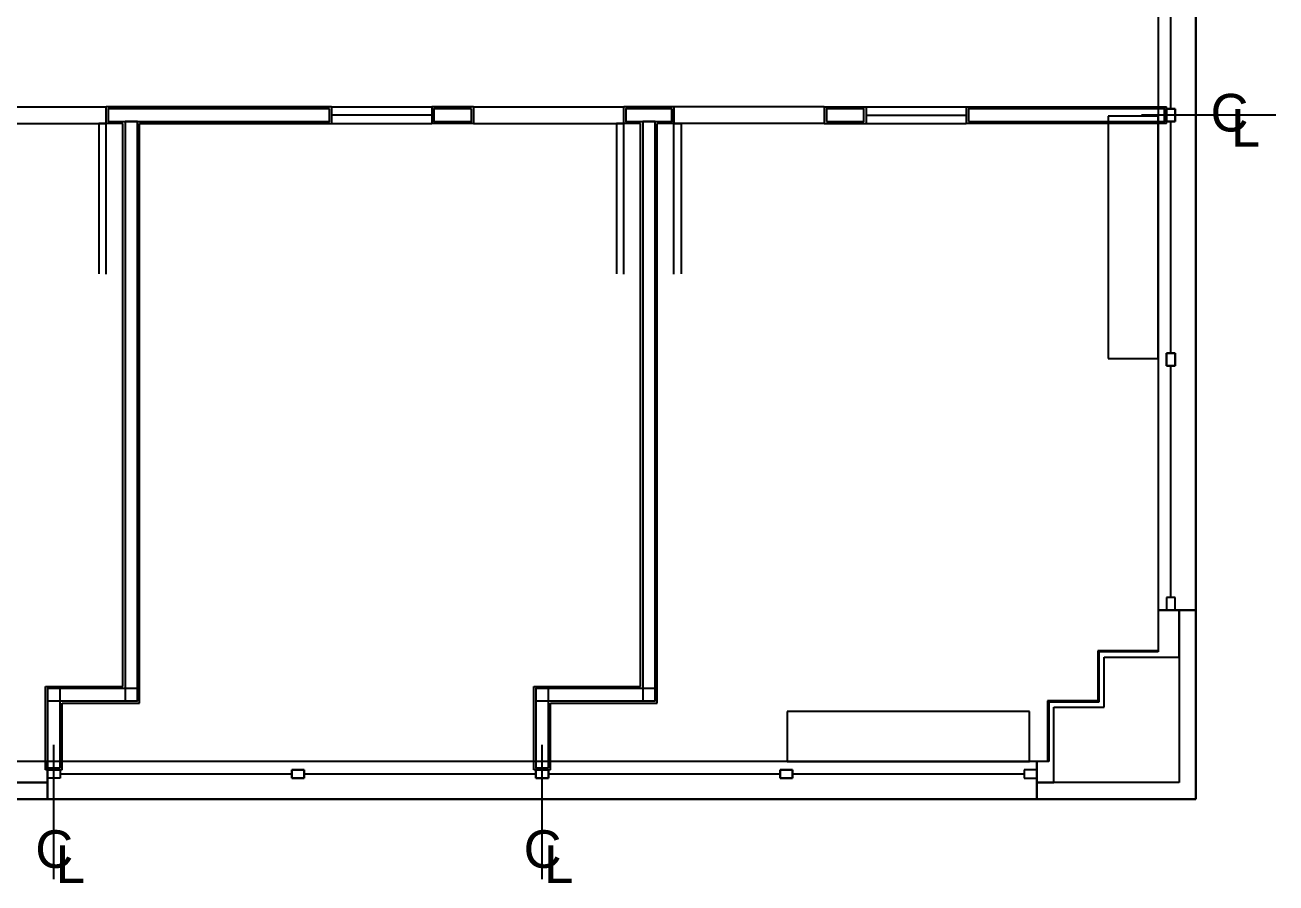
# Model space of a CAD drawing. Extents: x -170 to 1783, y -20 to 1205.
# Drawn here: x 1219.6 to 1519.2, y -20.1 to 185.3 of the extents above; entities that cross this region are included whole.
import ezdxf

# ---------------------------------------------------------------- set-up
doc = ezdxf.new("R2010")
doc.units = 0
doc.header["$LTSCALE"] = 96
doc.header["$MEASUREMENT"] = 0
for name, color, linetype in [('_DIM_A', 7, 'Continuous'), ('A-E-COLM_A', 7, 'Continuous'), ('A-GLAZ_A', 7, 'Continuous'), ('A-WALL-BLOW_A', 7, 'Continuous'), ('A-WALL-EXIST_A', 7, 'Continuous'), ('A-WALL-EXT_A', 7, 'Continuous'), ('I-E-WALL_A', 7, 'Continuous'), ('I-MECH_A', 7, 'Continuous'), ('I-N-CEIL-GRID_A', 7, 'Continuous'), ('I-N-DOOR_A', 7, 'Continuous'), ('I-N-FILL-TNT_A', 7, 'Continuous'), ('I-N-GLAZ_A', 7, 'Continuous'), ('I-N-WALL_A', 7, 'Continuous'), ('X-BASE-04-EXISTING_A', 7, 'Continuous')]:
    doc.layers.add(name, color=color, linetype=linetype)
doc.styles.add('ARIAL', font='arial.ttf')

# ---------------------------------------------------------------- blocks, each defined once
blk = doc.blocks.new('-DR90')
at = {"color": 7, "linetype": 'Continuous'}
for p, q in [((0, 1), (0, 0)), ((0.0486, 0), (0.0486, 0.9988)), ((0, 0), (0.0486, 0))]:
    blk.add_line(p, q, dxfattribs=at)
blk = doc.blocks.new('ORNER')
at = {"color": 7, "linetype": 'Continuous'}
for p, q in [((0, 0), (30, 0)), ((0, -30), (0, 0)), ((0, 0), (0, 0)), ((30, 0), (30, -18)), ((30, -18), (18, -18)), ((18, -18), (18, -30)), ((18, -30), (0, -30))]:
    blk.add_line(p, q, dxfattribs=at)

msp = doc.modelspace()

# ---------------------------------------------------------------- linework, layer by layer
at = {"layer": '_DIM_A', "color": 212, "linetype": 'Continuous'}
for p, q in [((1519.17976, 163.6875), (1487, 163.6875)), ((1226.5, -19.17976), (1226.5, 13)), ((1343.4375, -19.17976), (1343.4375, 13))]:
    msp.add_line(p, q, dxfattribs=at)
at = {"layer": 'A-E-COLM_A', "color": 7, "linetype": 'Continuous'}
for p, q in [((1476.5, 35.5), (1476.5, 23.5)), ((1491, 35.5), (1476.5, 35.5)), ((1478, 22), (1478, 34)), ((1478, 34), (1491, 34)), ((1464.5, 23.5), (1464.5, 9)), ((1476.5, 23.5), (1464.5, 23.5)), ((1466, 9), (1466, 22)), ((1466, 22), (1478, 22))]:
    msp.add_line(p, q, dxfattribs=at)
at = {"layer": 'A-GLAZ_A', "color": 212, "linetype": 'Continuous'}
for p, q in [((1494, 165.1875), (1494, 220.65625)), ((1493, 162.1875), (1493, 165.1875)), ((1493, 165.1875), (1495, 165.1875)), ((1493, 165.1875), (1493, 162.1875)), ((1495, 165.1875), (1493, 165.1875)), ((1493, 165.1875), (1493, 165.1875)), ((1495, 165.1875), (1495, 162.1875)), ((1495, 162.1875), (1495, 165.1875)), ((1495, 162.1875), (1493, 162.1875)), ((1493, 162.1875), (1493, 162.1875)), ((1493, 162.1875), (1495, 162.1875)), ((1494, 106.71875), (1494, 162.1875)), ((1493, 103.71875), (1493, 106.71875)), ((1493, 106.71875), (1495, 106.71875)), ((1493, 106.71875), (1493, 103.71875)), ((1495, 106.71875), (1493, 106.71875)), ((1493, 106.71875), (1493, 106.71875)), ((1495, 106.71875), (1495, 103.71875)), ((1495, 103.71875), (1495, 106.71875)), ((1495, 103.71875), (1493, 103.71875)), ((1493, 103.71875), (1493, 103.71875)), ((1493, 103.71875), (1495, 103.71875)), ((1494, 48.25), (1494, 103.71875)), ((1493, 48.25), (1493, 45.25)), ((1495, 48.25), (1493, 48.25)), ((1493, 48.25), (1493, 48.25)), ((1495, 45.25), (1495, 48.25)), ((1493, 45.25), (1495, 45.25)), ((1225, 5), (1225, 7)), ((1225, 7), (1228, 7)), ((1228, 7), (1228, 5)), ((1283.46875, 6), (1228, 6)), ((1286.46875, 7), (1283.46875, 7)), ((1283.46875, 7), (1283.46875, 5)), ((1283.46875, 5), (1283.46875, 7)), ((1283.46875, 7), (1286.46875, 7)), ((1286.46875, 5), (1286.46875, 7)), ((1286.46875, 7), (1286.46875, 5)), ((1341.9375, 6), (1286.46875, 6)), ((1344.9375, 7), (1341.9375, 7)), ((1341.9375, 7), (1341.9375, 5)), ((1341.9375, 5), (1341.9375, 7)), ((1341.9375, 7), (1344.9375, 7)), ((1344.9375, 5), (1344.9375, 7)), ((1344.9375, 7), (1344.9375, 5)), ((1400.40625, 6), (1344.9375, 6)), ((1403.40625, 7), (1400.40625, 7)), ((1400.40625, 7), (1400.40625, 5)), ((1400.40625, 5), (1400.40625, 7)), ((1400.40625, 7), (1403.40625, 7)), ((1403.40625, 5), (1403.40625, 7)), ((1403.40625, 7), (1403.40625, 5)), ((1458.875, 6), (1403.40625, 6)), ((1461.875, 7), (1458.875, 7)), ((1458.875, 7), (1458.875, 5)), ((1461.875, 5), (1461.875, 7)), ((1228, 5), (1225, 5)), ((1228, 5), (1228, 5)), ((1283.46875, 5), (1286.46875, 5)), ((1283.46875, 5), (1283.46875, 5)), ((1286.46875, 5), (1283.46875, 5)), ((1286.46875, 5), (1286.46875, 5)), ((1341.9375, 5), (1344.9375, 5)), ((1341.9375, 5), (1341.9375, 5)), ((1344.9375, 5), (1341.9375, 5)), ((1344.9375, 5), (1344.9375, 5)), ((1400.40625, 5), (1403.40625, 5)), ((1400.40625, 5), (1400.40625, 5)), ((1403.40625, 5), (1400.40625, 5)), ((1403.40625, 5), (1403.40625, 5)), ((1458.875, 5), (1461.875, 5)), ((1458.875, 5), (1458.875, 5))]:
    msp.add_line(p, q, dxfattribs=at)
at = {"layer": 'A-WALL-BLOW_A', "color": 5, "linetype": 'Continuous'}
for p, q in [((1491, 282.125), (1491, 45.25)), ((1500, 45.25), (1500, 282.125)), ((1491, 45.25), (1500, 45.25)), ((1225, 9), (1225, 0)), ((1461.875, 9), (1225, 9)), ((1461.875, 0), (1461.875, 9)), ((1225, 0), (1461.875, 0))]:
    msp.add_line(p, q, dxfattribs=at)
at = {"layer": 'A-WALL-EXIST_A', "color": 2, "linetype": 'Continuous'}
for p, q in [((1476.75, 35.25), (1476.75, 23.25)), ((1491, 35.25), (1476.75, 35.25)), ((1478, 22), (1478, 34)), ((1478, 34), (1491, 34)), ((1464.75, 23.25), (1464.75, 9)), ((1476.75, 23.25), (1464.75, 23.25)), ((1466, 5.25), (1466, 22)), ((1466, 22), (1478, 22))]:
    msp.add_line(p, q, dxfattribs=at)
at = {"layer": 'A-WALL-EXT_A', "color": 2, "linetype": 'Continuous'}
for p, q in [((1496, 45.25), (1491, 45.25)), ((1491, 45.25), (1491, 35.25)), ((1496, 34), (1496, 45.25)), ((1500, 45.25), (1496, 45.25)), ((1496, 45.25), (1496, 4)), ((1500, 0), (1500, 45.25)), ((1491, 34), (1496, 34)), ((1225, 9), (1216.5, 9)), ((1225, 4), (1225, 9)), ((1461.875, 9), (1461.875, 4)), ((1464.75, 9), (1461.875, 9)), ((1225, 4), (1177, 4)), ((1216, 4), (1225, 4)), ((1225, 0), (1225, 4)), ((1496, 4), (1461.875, 4)), ((1461.875, 4), (1461.875, 0)), ((1461.875, 4), (1466, 4)), ((1466, 4), (1466, 5.25)), ((1177, 0), (1225, 0)), ((1461.875, 0), (1500, 0))]:
    msp.add_line(p, q, dxfattribs=at)
at = {"layer": 'I-E-WALL_A', "color": 132, "linetype": 'Continuous'}
for p, q in [((1476.75, 35.25), (1476.75, 23.25)), ((1491, 35.25), (1476.75, 35.25)), ((1478, 22), (1478, 34)), ((1478, 34), (1491, 34)), ((1464.75, 23.25), (1464.75, 9)), ((1476.75, 23.25), (1464.75, 23.25)), ((1466, 5.25), (1466, 22)), ((1466, 22), (1478, 22))]:
    msp.add_line(p, q, dxfattribs=at)
at = {"layer": 'I-MECH_A', "color": 7, "linetype": 'Continuous'}
for p, q in [((1491, 163.45312), (1479, 163.45312)), ((1479, 163.45312), (1479, 105.45312)), ((1491, 105.45312), (1491, 163.45312)), ((1491, 163.45312), (1491, 163.45312)), ((1491, 163.45312), (1491, 163.45312)), ((1479, 105.45312), (1491, 105.45312)), ((1460.14062, 21), (1402.14062, 21)), ((1402.14062, 21), (1402.14062, 9)), ((1460.14062, 9), (1460.14062, 21)), ((1402.14062, 9), (1460.14062, 9)), ((1460.14062, 9), (1460.14062, 9)), ((1460.14062, 9), (1460.14062, 9))]:
    msp.add_line(p, q, dxfattribs=at)
at = {"layer": 'I-N-CEIL-GRID_A', "color": 30, "linetype": 'Continuous'}
for p, q in [((1203.04839, 165.6875), (1239.04839, 165.6875)), ((1293.01919, 165.68749), (1317.01919, 165.68749)), ((1327.01919, 165.68749), (1363.01919, 165.68749)), ((1411.01919, 165.68749), (1375.01919, 165.68749)), ((1421.01919, 165.6875), (1445.01919, 165.6875)), ((1203.04839, 161.6875), (1239.04839, 161.6875)), ((1293.01919, 161.68749), (1317.01919, 161.68749)), ((1327.01919, 161.68749), (1363.01919, 161.68749)), ((1411.01919, 161.68749), (1375.01919, 161.68749)), ((1421.01919, 161.6875), (1445.01919, 161.6875))]:
    msp.add_line(p, q, dxfattribs=at)
at = {"layer": 'I-N-FILL-TNT_A', "color": 47, "linetype": 'Continuous'}
for points in [[(1292.51919, 165.18751), (1239.54838, 165.18751), (1239.54838, 162.18749), (1292.51919, 162.18749)], [(1326.51919, 165.1875), (1317.51919, 165.1875), (1317.51919, 162.1875), (1326.51919, 162.1875)], [(1374.51919, 165.1875), (1363.51919, 165.1875), (1363.51919, 162.18749), (1374.51919, 162.18749)], [(1411.51919, 162.1875), (1420.5192, 162.1875), (1420.5192, 165.1875), (1411.51919, 165.1875)], [(1445.51919, 162.18749), (1492.5, 162.18749), (1492.5, 165.18751), (1445.51919, 165.18751)], [(1246.54839, 23.5), (1246.54839, 162.1875), (1243.54839, 162.1875), (1243.54839, 23.5)], [(1370.51919, 23.5), (1370.51919, 162.1875), (1367.51919, 162.1875), (1367.51919, 23.5)], [(1225, 23.5), (1246.54838, 23.5), (1246.54838, 26.5), (1225, 26.5)], [(1228, 7.49999), (1228, 26.5), (1225, 26.5), (1225, 7.49999)], [(1341.9375, 23.5), (1370.51919, 23.5), (1370.51919, 26.5), (1341.9375, 26.5)], [(1344.9375, 7.49999), (1344.9375, 26.5), (1341.9375, 26.5), (1341.9375, 7.49999)]]:
    msp.add_3dface(points, dxfattribs=at)
at = {"layer": 'I-N-GLAZ_A', "color": 5, "linetype": 'Continuous'}
for p, q in [((1317.01919, 163.6875), (1293.01919, 163.6875)), ((1421.01919, 163.6875), (1445.01919, 163.6875))]:
    msp.add_line(p, q, dxfattribs=at)
at = {"layer": 'I-N-WALL_A', "color": 2, "linetype": 'Continuous'}
for p, q in [((1239.04839, 161.68751), (1239.04839, 165.68751)), ((1239.04839, 161.68751), (1239.04839, 165.68751)), ((1293.01919, 165.68751), (1239.04839, 165.68751)), ((1293.01919, 165.6875), (1293.01919, 161.6875)), ((1327.01919, 165.6875), (1317.01919, 165.6875)), ((1317.01919, 165.6875), (1317.01919, 161.6875)), ((1327.01919, 165.6875), (1327.01919, 161.6875)), ((1327.01919, 165.6875), (1327.01919, 161.6875)), ((1375.01919, 165.6875), (1363.01919, 165.6875)), ((1363.01919, 161.6875), (1363.01919, 165.6875)), ((1375.01919, 165.6875), (1363.01919, 165.6875)), ((1363.01919, 161.6875), (1363.01919, 165.6875)), ((1375.01919, 165.6875), (1375.01919, 161.6875)), ((1375.01919, 161.6875), (1375.01919, 165.6875)), ((1375.01919, 161.6875), (1375.01919, 165.6875)), ((1411.01919, 165.6875), (1411.01919, 161.6875)), ((1411.01919, 165.6875), (1411.01919, 161.6875)), ((1411.01919, 165.6875), (1421.01919, 165.6875)), ((1421.01919, 165.6875), (1421.01919, 161.6875)), ((1445.01919, 165.68751), (1493, 165.68751)), ((1445.01919, 165.6875), (1445.01919, 161.6875)), ((1493, 161.6875), (1493, 165.68751)), ((1243.04839, 161.68751), (1239.04839, 161.68751)), ((1243.04839, 161.68751), (1239.04839, 161.68751)), ((1243.04839, 27), (1243.04839, 161.68751)), ((1247.04839, 23), (1247.04839, 161.68751)), ((1247.04839, 161.6875), (1293.01919, 161.6875)), ((1327.01919, 161.6875), (1317.01919, 161.6875)), ((1367.01919, 161.6875), (1363.01919, 161.6875)), ((1367.01919, 161.6875), (1363.01919, 161.6875)), ((1367.01919, 27), (1367.01919, 161.6875)), ((1375.01919, 161.6875), (1371.01919, 161.6875)), ((1375.01919, 161.6875), (1371.01919, 161.6875)), ((1371.01919, 23), (1371.01919, 161.6875)), ((1411.01919, 161.6875), (1421.01919, 161.6875)), ((1493, 161.6875), (1445.01919, 161.6875)), ((1224.5, 27), (1243.04839, 27)), ((1224.5, 7), (1224.5, 27)), ((1341.4375, 27), (1367.01919, 27)), ((1341.4375, 7), (1341.4375, 27)), ((1228.5, 23), (1247.04839, 23)), ((1228.5, 7), (1228.5, 23)), ((1345.4375, 23), (1371.01919, 23)), ((1345.4375, 7), (1345.4375, 23)), ((1228.5, 7), (1224.5, 7)), ((1345.4375, 7), (1341.4375, 7))]:
    msp.add_line(p, q, dxfattribs=at)
at = {"layer": 'X-BASE-04-EXISTING_A', "color": 7, "linetype": 'Continuous'}
for p, q in [((1500, 1200), (1500, 0)), ((1500, 0), (343.00003, 0)), ((1500, 0), (1500, 0))]:
    msp.add_line(p, q, dxfattribs=at)
at = {"layer": 'X-BASE-04-EXISTING_A', "color": 5, "linetype": 'Continuous'}
for p, q in [((1491, 282.125), (1491, 45.25)), ((1500, 45.25), (1500, 282.125)), ((1491, 45.25), (1500, 45.25)), ((1225, 9), (1225, 0)), ((1461.875, 9), (1225, 9)), ((1461.875, 0), (1461.875, 9)), ((1225, 0), (1461.875, 0))]:
    msp.add_line(p, q, dxfattribs=at)
at = {"layer": 'X-BASE-04-EXISTING_A', "color": 212, "linetype": 'Continuous'}
for p, q in [((1494, 165.1875), (1494, 220.65625)), ((1493, 162.1875), (1493, 165.1875)), ((1493, 165.1875), (1495, 165.1875)), ((1493, 165.1875), (1493, 162.1875)), ((1495, 165.1875), (1493, 165.1875)), ((1493, 165.1875), (1493, 165.1875)), ((1495, 165.1875), (1495, 162.1875)), ((1495, 162.1875), (1495, 165.1875)), ((1495, 162.1875), (1493, 162.1875)), ((1493, 162.1875), (1493, 162.1875)), ((1493, 162.1875), (1495, 162.1875)), ((1494, 106.71875), (1494, 162.1875)), ((1493, 103.71875), (1493, 106.71875)), ((1493, 106.71875), (1495, 106.71875)), ((1493, 106.71875), (1493, 103.71875)), ((1495, 106.71875), (1493, 106.71875)), ((1493, 106.71875), (1493, 106.71875)), ((1495, 106.71875), (1495, 103.71875)), ((1495, 103.71875), (1495, 106.71875)), ((1495, 103.71875), (1493, 103.71875)), ((1493, 103.71875), (1493, 103.71875)), ((1493, 103.71875), (1495, 103.71875)), ((1494, 48.25), (1494, 103.71875)), ((1493, 48.25), (1493, 45.25)), ((1495, 48.25), (1493, 48.25)), ((1493, 48.25), (1493, 48.25)), ((1495, 45.25), (1495, 48.25)), ((1493, 45.25), (1495, 45.25)), ((1225, 5), (1225, 7)), ((1225, 7), (1228, 7)), ((1228, 7), (1228, 5)), ((1283.46875, 6), (1228, 6)), ((1286.46875, 7), (1283.46875, 7)), ((1283.46875, 7), (1283.46875, 5)), ((1283.46875, 5), (1283.46875, 7)), ((1283.46875, 7), (1286.46875, 7)), ((1286.46875, 5), (1286.46875, 7)), ((1286.46875, 7), (1286.46875, 5)), ((1341.9375, 6), (1286.46875, 6)), ((1344.9375, 7), (1341.9375, 7)), ((1341.9375, 7), (1341.9375, 5)), ((1341.9375, 5), (1341.9375, 7)), ((1341.9375, 7), (1344.9375, 7)), ((1344.9375, 5), (1344.9375, 7)), ((1344.9375, 7), (1344.9375, 5)), ((1400.40625, 6), (1344.9375, 6)), ((1403.40625, 7), (1400.40625, 7)), ((1400.40625, 7), (1400.40625, 5)), ((1400.40625, 5), (1400.40625, 7)), ((1400.40625, 7), (1403.40625, 7)), ((1403.40625, 5), (1403.40625, 7)), ((1403.40625, 7), (1403.40625, 5)), ((1458.875, 6), (1403.40625, 6)), ((1461.875, 7), (1458.875, 7)), ((1458.875, 7), (1458.875, 5)), ((1461.875, 5), (1461.875, 7)), ((1228, 5), (1225, 5)), ((1228, 5), (1228, 5)), ((1283.46875, 5), (1286.46875, 5)), ((1283.46875, 5), (1283.46875, 5)), ((1286.46875, 5), (1283.46875, 5)), ((1286.46875, 5), (1286.46875, 5)), ((1341.9375, 5), (1344.9375, 5)), ((1341.9375, 5), (1341.9375, 5)), ((1344.9375, 5), (1341.9375, 5)), ((1344.9375, 5), (1344.9375, 5)), ((1400.40625, 5), (1403.40625, 5)), ((1400.40625, 5), (1400.40625, 5)), ((1403.40625, 5), (1400.40625, 5)), ((1403.40625, 5), (1403.40625, 5)), ((1458.875, 5), (1461.875, 5)), ((1458.875, 5), (1458.875, 5))]:
    msp.add_line(p, q, dxfattribs=at)

# ---------------------------------------------------------------- block references
at = {"layer": 'A-E-COLM_A', "color": 7, "linetype": 'Continuous', "rotation": 180}
msp.add_blockref('ORNER', (1496, 4), dxfattribs=at)
at = {"layer": 'I-N-DOOR_A', "color": 92, "linetype": 'Continuous', "yscale": -36, "zscale": 36}
for p, xscale in [((1239.04839, 161.68751), -36), ((1363.01919, 161.6875), -36), ((1375.01919, 161.6875), 36)]:
    msp.add_blockref('-DR90', p, dxfattribs=dict(at, xscale=xscale))

# ---------------------------------------------------------------- texts
at = {"layer": '_DIM_A', "color": 92, "linetype": 'Continuous', "style": 'ARIAL'}
for s, p in [('C', (1503.50721, 159.80338)), ('L', (1508.40682, 156.19756)), ('C', (1222.06971, -16.44662)), ('C', (1339.00721, -16.44662)), ('L', (1226.96932, -20.05244)), ('L', (1343.90682, -20.05244))]:
    msp.add_text(s, height=9, dxfattribs=at).set_placement(p)

doc.saveas('drawing.dxf')
